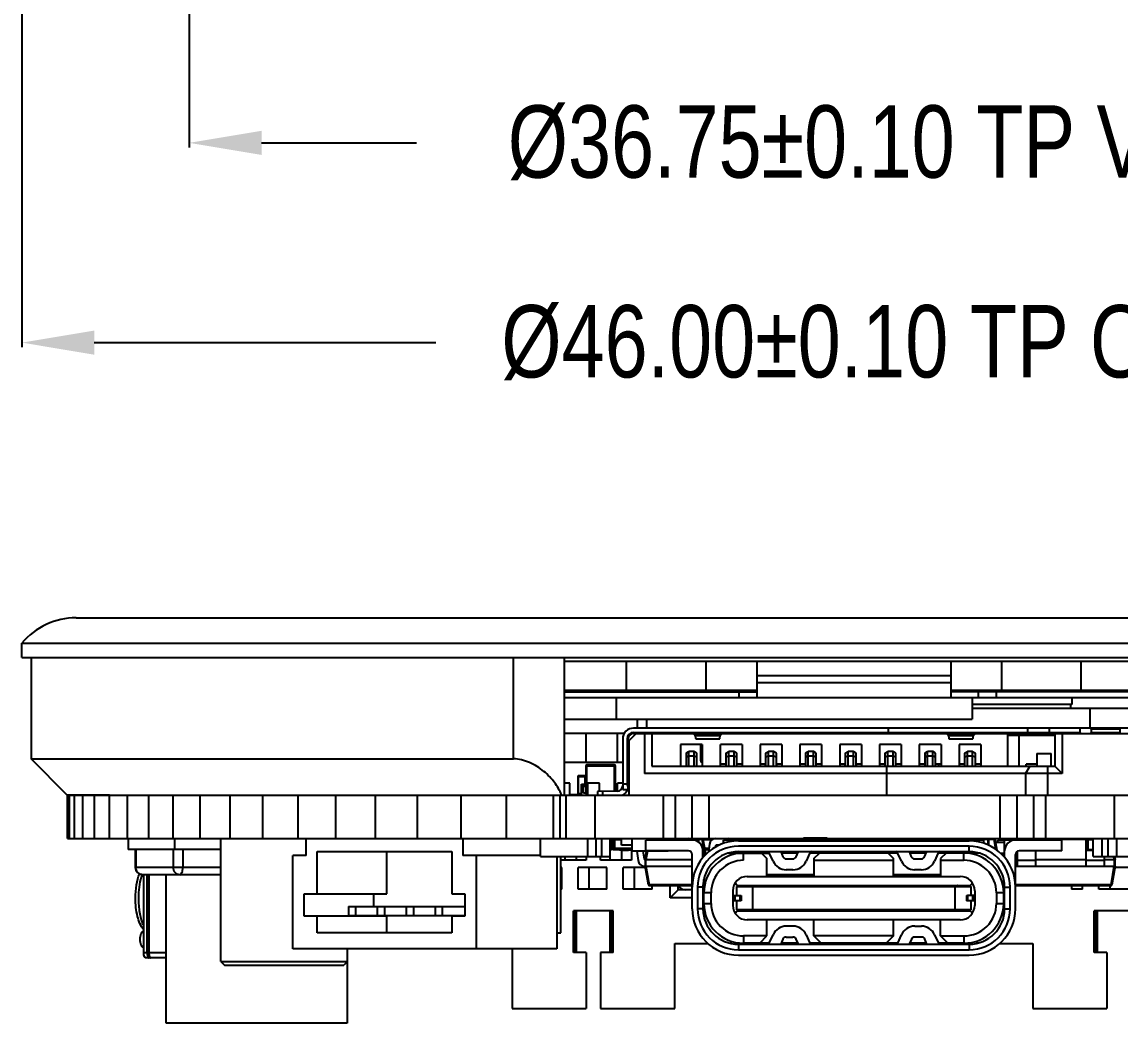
# Model space of a CAD drawing. Header units: inches. Extents: x 398 to 599, y 40 to 151.
# Drawn here: x 428.41 to 458.77, y 40.02 to 67.69 of the extents above; entities that cross this region are included whole.
import ezdxf

# ---------------------------------------------------------------- set-up
doc = ezdxf.new("R2010")
doc.units = ezdxf.units.IN
doc.header["$LTSCALE"] = 1.21
doc.header["$MEASUREMENT"] = 0
doc.header["$PDMODE"] = 3
doc.header["$PDSIZE"] = 0.3125
doc.layers.get('0').update_dxf_attribs({"linetype": 'CONTINUOUS'})
doc.layers.get('Defpoints').update_dxf_attribs({"linetype": 'CONTINUOUS'})
doc.layers.add('DIM', color=3, linetype='CONTINUOUS')
doc.styles.get("Standard").update_dxf_attribs({"font": 'txt', "width": 0.8})
doc.dimstyles.get("Standard").update_dxf_attribs({"dimtxt": 0.15625, "dimasz": 0.1875, "dimexe": 0.125, "dimexo": 0.0625, "dimgap": 0.09, "dimtad": 0, "dimtih": 1, "dimtoh": 1, "dimzin": 4, "dimdsep": 46, "dimtxsty": 'Standard', "dimblk": '_FILLED', "dimblk1": '_FILLED', "dimblk2": '_FILLED', "dimcen": 0.09, "dimazin": 1, "dimtp": 0.01, "dimtm": 0.01, "dimtfac": 1, "dimtofl": 0, "dimtmove": 0, "dimatfit": 3, "dimldrblk": '_FILLED', "dimfxl": 1, "dimtolj": 1, "dimtzin": 4, "dimarcsym": 0})

# ---------------------------------------------------------------- blocks, each defined once
blk = doc.blocks.new('_FILLED')
at = {"color": 0, "linetype": 'ByBlock'}
blk.add_solid([(0, 0), (-1, 0.167), (-1, -0.167)], dxfattribs=at)
blk = doc.blocks.new('*D44')
at = {"layer": 'Defpoints', "color": 0}
for p in [(428.412, 92.925), (474.412, 92.925), (474.412, 58.825)]:
    blk.add_point(p, dxfattribs=at)
at = {"layer": 'DIM', "color": 0, "lineweight": -2}
for p, q in [((428.412, 92.863), (428.412, 58.7)), ((474.412, 92.863), (474.412, 58.7)), ((430.412, 58.825), (439.855, 58.825)), ((472.412, 58.825), (462.968, 58.825))]:
    blk.add_line(p, q, dxfattribs=at)
at = {"layer": 'DIM', "color": 0, "lineweight": -2, "xscale": 2, "yscale": 2, "zscale": 2, "rotation": 180}
blk.add_blockref('_FILLED', (428.412, 58.825), dxfattribs=at)
at = {"layer": 'DIM', "color": 0, "lineweight": -2, "xscale": 2, "yscale": 2, "zscale": 2}
blk.add_blockref('_FILLED', (474.412, 58.825), dxfattribs=at)
at = {"layer": 'DIM', "color": 0, "insert": (451.412, 58.825), "char_height": 2, "attachment_point": 5}
blk.add_mtext('\\A1;%%C46.00%%p0.10 TP OD', dxfattribs=at)
blk = doc.blocks.new('*D45')
at = {"layer": 'Defpoints', "color": 0}
for p in [(433.037, 92.925), (469.787, 92.925), (469.787, 64.346)]:
    blk.add_point(p, dxfattribs=at)
at = {"layer": 'DIM', "color": 0, "lineweight": -2}
for p, q in [((433.037, 92.863), (433.037, 64.221)), ((469.787, 92.863), (469.787, 64.221)), ((435.037, 64.346), (439.322, 64.346)), ((467.787, 64.346), (463.502, 64.346))]:
    blk.add_line(p, q, dxfattribs=at)
at = {"layer": 'DIM', "color": 0, "lineweight": -2, "xscale": 2, "yscale": 2, "zscale": 2, "rotation": 180}
blk.add_blockref('_FILLED', (433.037, 64.346), dxfattribs=at)
at = {"layer": 'DIM', "color": 0, "lineweight": -2, "xscale": 2, "yscale": 2, "zscale": 2}
blk.add_blockref('_FILLED', (469.787, 64.346), dxfattribs=at)
at = {"layer": 'DIM', "color": 0, "insert": (451.412, 64.346), "char_height": 2, "attachment_point": 5}
blk.add_mtext('\\A1;%%C36.75%%p0.10 TP VA', dxfattribs=at)

msp = doc.modelspace()

# ---------------------------------------------------------------- linework, layer by layer
at = {"color": 7, "linetype": 'Continuous'}
for p, q in [((429.912, 51.22), (472.912, 51.22)), ((428.412, 50.12), (428.412, 50.52)), ((428.412, 50.52), (474.412, 50.52)), ((428.412, 50.12), (474.412, 50.12)), ((428.662, 50.12), (428.662, 47.32)), ((441.998, 47.32), (441.998, 50.12)), ((443.412, 46.32), (443.412, 50.12)), ((443.412, 50.02), (460.912, 50.02)), ((445.122, 50.02), (445.122, 49.22)), ((447.322, 50.02), (447.322, 49.22)), ((448.732, 50.02), (448.732, 49.02)), ((454.092, 50.02), (454.092, 49.02)), ((455.501, 49.22), (455.501, 50.02)), ((457.701, 49.22), (457.701, 50.02)), ((454.092, 49.62), (448.732, 49.62)), ((443.412, 49.22), (448.732, 49.22)), ((454.092, 49.42), (448.732, 49.42)), ((454.092, 49.22), (460.912, 49.22)), ((454.877, 49.22), (454.877, 49.17)), ((443.412, 49.17), (448.732, 49.17)), ((443.412, 49.02), (460.912, 49.02)), ((444.839, 49.02), (444.839, 48.42)), ((448.232, 49.17), (448.232, 49.02)), ((460.912, 49.17), (454.092, 49.17)), ((454.687, 49.02), (454.687, 48.42)), ((454.852, 49.17), (454.852, 49.02)), ((455.352, 49.17), (455.352, 49.02)), ((457.439, 49.02), (457.439, 48.82)), ((457.439, 48.82), (454.687, 48.82)), ((454.687, 48.72), (460.912, 48.72)), ((457.412, 48.72), (457.412, 48.82)), ((457.95, 48.17), (457.95, 48.72)), ((443.412, 48.42), (454.687, 48.42)), ((445.42, 48.42), (445.42, 48.17)), ((445.678, 48.42), (445.678, 48.17)), ((445.063, 48.02), (443.412, 48.02)), ((444.001, 48.02), (444.001, 47.22)), ((444.873, 48.02), (444.873, 47.22)), ((445.193, 47.82), (445.393, 48.02)), ((459.423, 48.17), (445.323, 48.17)), ((445.323, 48.05), (445.323, 48.02)), ((445.323, 48.05), (457.673, 48.05)), ((445.323, 48.02), (459.423, 48.02)), ((445.623, 48.02), (445.623, 46.92)), ((445.823, 48.02), (445.823, 47.12)), ((446.973, 48.02), (446.973, 48.015)), ((446.973, 48.015), (447.027, 47.979)), ((447.027, 47.979), (447.719, 47.979)), ((447.719, 47.979), (447.773, 48.015)), ((447.773, 48.015), (447.773, 48.02)), ((452.373, 48.02), (452.373, 48.17)), ((453.973, 48.02), (453.973, 48.015)), ((453.973, 48.015), (454.027, 47.979)), ((454.027, 47.979), (454.719, 47.979)), ((454.719, 47.979), (454.773, 48.015)), ((454.773, 48.015), (454.773, 48.02)), ((455.673, 47.12), (455.673, 48.02)), ((455.873, 48.02), (455.873, 47.97)), ((455.973, 48.02), (455.973, 47.12)), ((456.21, 48.17), (456.21, 48.05)), ((456.21, 48.05), (456.219, 48.02)), ((456.824, 48.02), (456.824, 48.17)), ((456.973, 48.02), (456.973, 47.12)), ((457.173, 48.02), (457.173, 46.92)), ((457.673, 48.05), (457.673, 48.17)), ((458.773, 48.14), (457.973, 48.14)), ((457.973, 48.14), (457.973, 48.05)), ((457.973, 48.05), (458.773, 48.05)), ((458.773, 48.05), (458.773, 48.14)), ((445.023, 47.87), (445.023, 46.47)), ((445.143, 47.87), (445.143, 46.62)), ((445.173, 47.87), (445.143, 47.87)), ((445.173, 46.47), (445.173, 47.87)), ((445.183, 47.77), (445.174, 47.77)), ((445.193, 47.767), (445.183, 47.77)), ((445.193, 47.82), (445.193, 46.32)), ((446.623, 47.72), (446.623, 47.12)), ((447.223, 47.72), (446.623, 47.72)), ((447.716, 47.957), (447.03, 47.957)), ((447.041, 47.87), (447.705, 47.87)), ((447.173, 47.72), (447.173, 47.32)), ((447.223, 47.72), (447.223, 47.12)), ((447.723, 47.12), (447.723, 47.72)), ((448.323, 47.72), (447.723, 47.72)), ((448.323, 47.72), (448.323, 47.12)), ((448.823, 47.72), (448.823, 47.12)), ((449.423, 47.72), (448.823, 47.72)), ((449.423, 47.72), (449.423, 47.12)), ((449.923, 47.72), (449.923, 47.12)), ((450.523, 47.72), (449.923, 47.72)), ((450.523, 47.72), (450.523, 47.12)), ((451.023, 47.72), (451.023, 47.12)), ((451.623, 47.72), (451.023, 47.72)), ((451.623, 47.72), (451.623, 47.12)), ((452.123, 47.72), (452.123, 47.12)), ((452.723, 47.72), (452.123, 47.72)), ((452.723, 47.72), (452.723, 47.12)), ((453.223, 47.72), (453.223, 47.12)), ((453.823, 47.72), (453.223, 47.72)), ((453.823, 47.72), (453.823, 47.12)), ((454.716, 47.957), (454.03, 47.957)), ((454.041, 47.87), (454.705, 47.87)), ((454.323, 47.72), (454.323, 47.12)), ((454.923, 47.72), (454.323, 47.72)), ((454.923, 47.72), (454.923, 47.12)), ((456.973, 47.97), (455.673, 47.97)), ((445.174, 47.37), (445.183, 47.37)), ((445.193, 47.373), (445.183, 47.37)), ((446.773, 47.48), (446.853, 47.52)), ((446.773, 47.48), (446.773, 47.12)), ((446.773, 47.373), (446.853, 47.404)), ((446.853, 47.12), (446.853, 47.52)), ((446.993, 47.52), (446.853, 47.52)), ((446.853, 47.404), (446.993, 47.404)), ((446.993, 47.52), (446.993, 47.12)), ((447.073, 47.48), (446.993, 47.52)), ((446.993, 47.404), (447.073, 47.373)), ((447.073, 47.12), (447.073, 47.48)), ((447.873, 47.48), (447.953, 47.52)), ((447.873, 47.48), (447.873, 47.12)), ((447.873, 47.373), (447.953, 47.404)), ((447.953, 47.12), (447.953, 47.52)), ((448.093, 47.52), (447.953, 47.52)), ((447.953, 47.404), (448.093, 47.404)), ((448.093, 47.52), (448.093, 47.12)), ((448.173, 47.48), (448.093, 47.52)), ((448.093, 47.404), (448.173, 47.373)), ((448.173, 47.12), (448.173, 47.48)), ((448.973, 47.48), (449.053, 47.52)), ((448.973, 47.48), (448.973, 47.12)), ((448.973, 47.373), (449.053, 47.404)), ((449.053, 47.12), (449.053, 47.52)), ((449.193, 47.52), (449.053, 47.52)), ((449.053, 47.404), (449.193, 47.404)), ((449.193, 47.12), (449.193, 47.52)), ((449.273, 47.48), (449.193, 47.52)), ((449.193, 47.404), (449.273, 47.373)), ((449.273, 47.12), (449.273, 47.48)), ((450.073, 47.48), (450.153, 47.52)), ((450.073, 47.48), (450.073, 47.12)), ((450.073, 47.373), (450.153, 47.404)), ((450.153, 47.12), (450.153, 47.52)), ((450.293, 47.52), (450.153, 47.52)), ((450.153, 47.404), (450.293, 47.404)), ((450.293, 47.12), (450.293, 47.52)), ((450.373, 47.48), (450.293, 47.52)), ((450.293, 47.404), (450.373, 47.373)), ((450.373, 47.12), (450.373, 47.48)), ((451.173, 47.48), (451.253, 47.52)), ((451.173, 47.48), (451.173, 47.12)), ((451.173, 47.373), (451.253, 47.404)), ((451.253, 47.12), (451.253, 47.52)), ((451.393, 47.52), (451.253, 47.52)), ((451.253, 47.404), (451.393, 47.404)), ((451.393, 47.52), (451.393, 47.12)), ((451.473, 47.48), (451.393, 47.52)), ((451.393, 47.404), (451.473, 47.373)), ((451.473, 47.12), (451.473, 47.48)), ((452.273, 47.48), (452.353, 47.52)), ((452.273, 47.48), (452.273, 47.12)), ((452.273, 47.373), (452.353, 47.404)), ((452.353, 47.12), (452.353, 47.52)), ((452.493, 47.52), (452.353, 47.52)), ((452.353, 47.404), (452.493, 47.404)), ((452.493, 47.52), (452.493, 47.12)), ((452.573, 47.48), (452.493, 47.52)), ((452.493, 47.404), (452.573, 47.373)), ((452.573, 47.12), (452.573, 47.48)), ((453.373, 47.48), (453.453, 47.52)), ((453.373, 47.48), (453.373, 47.12)), ((453.373, 47.373), (453.453, 47.404)), ((453.593, 47.52), (453.453, 47.52)), ((453.453, 47.12), (453.453, 47.52)), ((453.453, 47.404), (453.593, 47.404)), ((453.593, 47.12), (453.593, 47.52)), ((453.673, 47.48), (453.593, 47.52)), ((453.593, 47.404), (453.673, 47.373)), ((453.673, 47.12), (453.673, 47.48)), ((454.473, 47.48), (454.553, 47.52)), ((454.473, 47.48), (454.473, 47.12)), ((454.473, 47.373), (454.553, 47.404)), ((454.693, 47.52), (454.553, 47.52)), ((454.553, 47.12), (454.553, 47.52)), ((454.553, 47.404), (454.693, 47.404)), ((454.693, 47.12), (454.693, 47.52)), ((454.693, 47.52), (454.773, 47.48)), ((454.693, 47.404), (454.773, 47.373)), ((454.773, 47.12), (454.773, 47.48)), ((456.473, 47.47), (456.873, 47.47)), ((456.473, 47.47), (456.473, 47.12)), ((456.873, 47.12), (456.873, 47.47)), ((429.662, 46.32), (428.662, 47.32)), ((428.662, 47.32), (441.998, 47.32)), ((445.023, 47.22), (443.412, 47.22)), ((443.999, 47.125), (443.999, 46.365)), ((443.999, 47.125), (444.819, 47.125)), ((444.029, 46.335), (444.029, 47.155)), ((444.789, 47.155), (444.029, 47.155)), ((444.789, 47.155), (444.789, 46.428)), ((444.819, 46.429), (444.819, 47.125)), ((445.173, 47.261), (445.193, 47.32)), ((445.173, 47.32), (445.193, 47.32)), ((445.823, 47.12), (456.973, 47.12)), ((447.873, 47.17), (447.723, 47.17)), ((448.323, 47.17), (448.173, 47.17)), ((448.973, 47.17), (448.823, 47.17)), ((448.973, 47.168), (448.96, 47.12)), ((449.423, 47.17), (449.273, 47.17)), ((449.286, 47.12), (449.273, 47.168)), ((450.073, 47.17), (449.923, 47.17)), ((450.523, 47.17), (450.373, 47.17)), ((451.173, 47.17), (451.023, 47.17)), ((451.16, 47.12), (451.173, 47.168)), ((451.623, 47.17), (451.473, 47.17)), ((451.486, 47.12), (451.473, 47.168)), ((452.273, 47.17), (452.123, 47.17)), ((452.323, 46.32), (452.323, 47.12)), ((452.723, 47.17), (452.573, 47.17)), ((453.373, 47.17), (453.223, 47.17)), ((453.823, 47.17), (453.673, 47.17)), ((453.758, 47.17), (453.758, 47.12)), ((454.473, 47.17), (454.323, 47.17)), ((454.923, 47.17), (454.773, 47.17)), ((456.283, 47.12), (456.16, 46.92)), ((456.473, 47.17), (456.173, 47.17)), ((456.173, 47.12), (456.173, 47.17)), ((456.774, 46.32), (456.774, 47.12)), ((456.973, 47.12), (457.173, 46.92)), ((443.782, 46.835), (443.782, 46.355)), ((443.782, 46.835), (443.982, 46.835)), ((443.802, 46.335), (443.802, 46.855)), ((443.982, 46.855), (443.802, 46.855)), ((443.982, 46.62), (443.982, 46.855)), ((443.999, 46.845), (443.982, 46.845)), ((443.982, 46.825), (443.999, 46.825)), ((457.173, 46.92), (445.623, 46.92)), ((456.16, 46.92), (456.16, 46.32)), ((443.412, 46.655), (443.477, 46.655)), ((443.558, 46.645), (443.412, 46.645)), ((443.474, 46.645), (443.474, 46.655)), ((443.477, 46.645), (443.477, 46.655)), ((443.558, 46.32), (443.558, 46.645)), ((443.884, 46.32), (443.884, 46.62)), ((443.884, 46.62), (443.999, 46.62)), ((443.934, 46.37), (443.934, 46.62)), ((443.934, 46.57), (443.999, 46.57)), ((444.054, 46.32), (444.054, 46.645)), ((444.384, 46.645), (444.054, 46.645)), ((444.145, 46.645), (444.145, 46.655)), ((444.145, 46.655), (444.303, 46.655)), ((444.149, 46.645), (444.149, 46.655)), ((444.299, 46.645), (444.299, 46.655)), ((444.303, 46.645), (444.303, 46.655)), ((444.384, 46.421), (444.384, 46.645)), ((444.879, 46.62), (444.819, 46.62)), ((444.834, 46.57), (444.819, 46.57)), ((444.834, 46.429), (444.834, 46.62)), ((444.879, 46.43), (444.879, 46.645)), ((445.023, 46.645), (444.879, 46.645)), ((444.971, 46.645), (444.971, 46.655)), ((444.971, 46.655), (445.023, 46.655)), ((444.975, 46.645), (444.975, 46.655)), ((445.023, 46.52), (445.011, 46.52)), ((445.143, 46.62), (445.023, 46.62)), ((445.023, 46.47), (445.173, 46.47)), ((445.173, 46.72), (445.193, 46.72)), ((429.675, 45.12), (429.675, 46.32)), ((429.675, 46.32), (473.198, 46.32)), ((429.722, 45.12), (429.722, 46.32)), ((429.861, 45.12), (429.861, 46.32)), ((430.093, 45.12), (430.093, 46.32)), ((430.095, 46.32), (430.093, 46.32)), ((430.416, 45.12), (430.416, 46.32)), ((430.83, 46.32), (430.826, 46.32)), ((430.83, 45.12), (430.83, 46.32)), ((431.331, 45.12), (431.331, 46.32)), ((431.919, 45.12), (431.919, 46.32)), ((432.59, 45.12), (432.59, 46.32)), ((433.342, 45.12), (433.342, 46.32)), ((434.172, 45.12), (434.172, 46.32)), ((435.075, 45.12), (435.075, 46.32)), ((436.049, 45.12), (436.049, 46.32)), ((437.088, 45.12), (437.088, 46.32)), ((438.189, 45.12), (438.189, 46.32)), ((439.346, 45.12), (439.346, 46.32)), ((440.556, 45.12), (440.556, 46.32)), ((441.812, 45.12), (441.812, 46.32)), ((443.109, 45.12), (443.109, 46.32)), ((443.295, 45.12), (443.295, 46.32)), ((443.461, 45.12), (443.461, 46.32)), ((443.558, 46.34), (443.79, 46.34)), ((443.884, 46.355), (443.782, 46.355)), ((443.802, 46.335), (443.884, 46.335)), ((443.999, 46.37), (443.934, 46.37)), ((444.054, 46.365), (443.999, 46.365)), ((444.029, 46.335), (444.054, 46.335)), ((444.256, 45.12), (444.256, 46.32)), ((444.876, 46.43), (444.323, 46.42)), ((444.323, 46.42), (444.325, 46.32)), ((444.475, 46.32), (444.473, 46.422)), ((446.147, 45.12), (446.147, 46.32)), ((446.486, 45.12), (446.486, 46.32)), ((446.945, 45.12), (446.945, 46.32)), ((447.416, 45.12), (447.416, 46.32)), ((455.457, 45.12), (455.457, 46.32)), ((455.928, 45.12), (455.928, 46.32)), ((456.387, 45.12), (456.387, 46.32)), ((456.725, 45.12), (456.725, 46.32)), ((458.617, 45.12), (458.617, 46.32)), ((429.675, 45.12), (473.198, 45.12)), ((431.344, 45.12), (431.344, 44.82)), ((432.633, 45.12), (432.633, 44.82)), ((433.912, 41.72), (433.912, 45.12)), ((436.269, 44.652), (436.269, 45.12)), ((440.6, 45.12), (440.6, 44.652)), ((442.747, 44.62), (442.747, 45.12)), ((444.062, 44.62), (444.062, 45.12)), ((444.285, 44.62), (444.285, 45.12)), ((444.449, 44.62), (444.449, 45.12)), ((444.678, 44.62), (444.678, 45.12)), ((444.701, 45.12), (444.701, 44.795)), ((444.701, 44.97), (444.74, 44.97)), ((444.74, 45.09), (444.74, 44.846)), ((444.74, 45.09), (444.992, 45.09)), ((444.77, 44.815), (444.77, 45.12)), ((444.801, 44.815), (444.801, 45.12)), ((444.992, 44.94), (444.992, 45.12)), ((445.281, 44.94), (444.992, 44.94)), ((445.281, 44.77), (445.281, 45.12)), ((445.661, 44.777), (445.661, 45.077)), ((446.941, 45.077), (445.661, 45.077)), ((445.896, 45.12), (445.896, 45.077)), ((446.226, 45.12), (446.226, 45.077)), ((446.281, 45.077), (446.281, 45.12)), ((446.281, 45.104), (446.826, 45.104)), ((446.822, 45.09), (446.822, 45.077)), ((446.822, 45.09), (447.127, 45.09)), ((446.853, 45.077), (446.853, 45.12)), ((447.097, 45.12), (447.097, 45.033)), ((447.124, 45.104), (447.222, 45.104)), ((447.127, 45.009), (447.127, 45.09)), ((447.29, 44.717), (447.222, 45.104)), ((447.222, 45.104), (447.242, 45.104)), ((447.242, 45.104), (447.31, 44.717)), ((447.244, 45.09), (447.499, 45.09)), ((447.42, 44.965), (447.39, 44.749)), ((447.604, 44.896), (447.604, 44.936)), ((447.698, 44.94), (447.616, 44.94)), ((447.811, 44.987), (447.811, 45.077)), ((455.011, 45.077), (447.811, 45.077)), ((447.94, 45.09), (447.94, 45.077)), ((447.94, 45.09), (448.001, 45.09)), ((447.97, 45.077), (447.97, 45.12)), ((448.001, 45.077), (448.001, 45.12)), ((448.221, 45.057), (454.601, 45.057)), ((448.421, 45.077), (448.421, 45.12)), ((448.421, 45.1), (448.588, 45.1)), ((448.435, 45.1), (448.435, 45.12)), ((448.588, 45.12), (448.588, 45.077)), ((448.69, 45.12), (448.69, 45.077)), ((448.721, 45.085), (448.721, 45.077)), ((448.721, 45.085), (448.801, 45.085)), ((448.741, 45.077), (448.741, 45.105)), ((448.801, 45.105), (448.741, 45.105)), ((448.801, 45.077), (448.801, 45.12)), ((449.221, 45.077), (449.221, 45.12)), ((449.221, 45.085), (449.241, 45.085)), ((449.234, 45.1), (449.426, 45.1)), ((449.241, 45.077), (449.241, 45.085)), ((449.426, 45.12), (449.426, 45.077)), ((449.561, 45.077), (449.561, 45.12)), ((449.761, 45.077), (449.761, 45.12)), ((449.866, 45.119), (449.866, 45.12)), ((449.956, 45.12), (449.956, 45.119)), ((450.061, 45.077), (450.061, 45.12)), ((450.261, 45.077), (450.261, 45.12)), ((450.366, 45.119), (450.366, 45.12)), ((450.551, 45.12), (450.551, 45.119)), ((450.561, 45.077), (450.561, 45.12)), ((450.761, 45.077), (450.761, 45.12)), ((450.866, 45.119), (450.866, 45.12)), ((450.907, 45.12), (450.907, 45.119)), ((450.986, 45.119), (450.986, 45.12)), ((451.061, 45.077), (451.061, 45.12)), ((451.261, 45.077), (451.261, 45.12)), ((451.389, 45.12), (451.389, 45.119)), ((451.516, 45.12), (451.516, 45.119)), ((451.527, 45.119), (451.527, 45.12)), ((451.561, 45.077), (451.561, 45.12)), ((451.761, 45.077), (451.761, 45.12)), ((451.761, 45.09), (451.801, 45.09)), ((451.77, 45.12), (451.77, 45.077)), ((451.793, 45.11), (451.991, 45.11)), ((451.801, 45.077), (451.801, 45.09)), ((451.991, 45.12), (451.991, 45.077)), ((452.061, 45.077), (452.061, 45.12)), ((452.261, 45.077), (452.261, 45.12)), ((452.321, 45.12), (452.321, 45.077)), ((452.321, 45.11), (452.512, 45.11)), ((452.51, 45.105), (452.321, 45.105)), ((452.321, 45.085), (452.506, 45.085)), ((452.504, 45.077), (452.509, 45.104)), ((452.509, 45.104), (452.529, 45.104)), ((452.529, 45.104), (452.524, 45.077)), ((452.529, 45.104), (452.561, 45.104)), ((452.561, 45.077), (452.561, 45.12)), ((452.761, 45.077), (452.761, 45.12)), ((453.061, 45.077), (453.061, 45.12)), ((453.261, 45.077), (453.261, 45.12)), ((453.261, 45.104), (453.601, 45.104)), ((453.601, 45.095), (453.261, 45.095)), ((453.601, 45.077), (453.601, 45.12)), ((454.021, 45.077), (454.021, 45.12)), ((454.021, 45.104), (454.401, 45.104)), ((454.401, 45.077), (454.401, 45.12)), ((454.821, 45.077), (454.821, 45.12)), ((455.113, 45.095), (454.821, 45.095)), ((455.011, 44.987), (455.011, 45.077)), ((455.038, 45.12), (455.038, 45.095)), ((455.113, 45.095), (455.113, 44.946)), ((455.138, 45.12), (455.138, 44.933)), ((455.138, 45.104), (455.289, 45.104)), ((455.34, 44.816), (455.289, 45.104)), ((455.289, 45.104), (455.309, 45.104)), ((455.309, 45.104), (455.362, 44.801)), ((455.323, 45.02), (455.581, 45.02)), ((455.581, 45.07), (455.392, 45.07)), ((455.392, 45.02), (455.392, 45.07)), ((457.161, 45.077), (455.581, 45.077)), ((455.581, 44.6), (455.581, 45.077)), ((455.655, 45.077), (455.655, 45.119)), ((455.73, 45.077), (455.735, 45.104)), ((455.735, 45.104), (455.755, 45.104)), ((455.755, 45.104), (455.75, 45.077)), ((455.755, 45.104), (455.935, 45.104)), ((455.935, 45.077), (455.935, 45.12)), ((456.435, 45.077), (456.435, 45.12)), ((456.435, 45.104), (456.563, 45.104)), ((456.563, 45.12), (456.563, 45.077)), ((456.893, 45.12), (456.893, 45.077)), ((456.893, 45.104), (457.835, 45.104)), ((457.161, 44.777), (457.161, 45.077)), ((457.835, 44.355), (457.835, 45.12)), ((457.862, 44.94), (457.835, 44.94)), ((457.862, 45.12), (457.862, 44.795)), ((457.887, 45.095), (458.034, 45.095)), ((457.887, 45.095), (457.887, 44.82)), ((457.962, 45.095), (457.962, 45.12)), ((458.034, 44.62), (458.034, 45.12)), ((458.28, 44.62), (458.28, 45.12)), ((458.443, 44.62), (458.443, 45.12)), ((458.681, 44.62), (458.681, 45.12)), ((433.912, 44.82), (431.344, 44.82)), ((431.544, 44.82), (431.544, 44.32)), ((431.563, 44.82), (431.563, 44.32)), ((432.594, 44.82), (432.594, 44.32)), ((432.861, 44.82), (432.861, 44.32)), ((435.899, 42.07), (435.899, 44.652)), ((436.269, 44.652), (435.899, 44.652)), ((436.574, 43.59), (436.574, 44.76)), ((436.574, 44.76), (440.295, 44.76)), ((438.499, 43.59), (438.499, 44.76)), ((440.295, 44.76), (440.295, 43.59)), ((442.747, 44.652), (440.6, 44.652)), ((440.97, 44.652), (440.97, 42.07)), ((444.701, 44.795), (444.678, 44.795)), ((445.281, 44.846), (444.74, 44.846)), ((444.77, 44.815), (445.281, 44.815)), ((444.845, 44.813), (444.845, 44.815)), ((444.919, 44.813), (444.845, 44.813)), ((444.856, 44.813), (444.856, 44.815)), ((444.907, 44.815), (444.907, 44.813)), ((444.919, 44.813), (444.919, 44.815)), ((444.935, 44.815), (444.935, 44.795)), ((445.265, 44.795), (444.935, 44.795)), ((444.947, 44.815), (444.947, 44.813)), ((445.021, 44.813), (444.947, 44.813)), ((444.984, 44.813), (444.984, 44.815)), ((444.997, 44.52), (444.997, 44.795)), ((445.021, 44.813), (445.021, 44.815)), ((445.026, 44.795), (445.026, 44.785)), ((445.184, 44.785), (445.026, 44.785)), ((445.051, 44.813), (445.051, 44.815)), ((445.128, 44.813), (445.051, 44.813)), ((445.105, 44.795), (445.105, 44.785)), ((445.128, 44.813), (445.128, 44.815)), ((445.151, 44.815), (445.151, 44.813)), ((445.225, 44.813), (445.151, 44.813)), ((445.184, 44.795), (445.184, 44.785)), ((445.188, 44.813), (445.188, 44.815)), ((445.225, 44.813), (445.225, 44.815)), ((445.262, 44.795), (445.262, 44.52)), ((445.265, 44.815), (445.265, 44.795)), ((446.281, 44.77), (445.281, 44.77)), ((445.41, 44.77), (445.446, 44.51)), ((445.622, 44.552), (445.591, 44.77)), ((445.642, 44.535), (445.684, 44.77)), ((446.841, 44.777), (445.661, 44.777)), ((445.703, 44.77), (445.662, 44.535)), ((446.281, 44.77), (446.281, 44.777)), ((446.941, 43.177), (446.941, 44.677)), ((447.241, 44.6), (447.241, 44.777)), ((447.266, 44.629), (447.266, 44.717)), ((447.266, 44.717), (447.353, 44.717)), ((447.404, 44.846), (447.287, 44.846)), ((447.293, 44.815), (447.399, 44.815)), ((447.306, 44.813), (447.306, 44.815)), ((447.383, 44.813), (447.306, 44.813)), ((447.383, 44.813), (447.383, 44.815)), ((447.591, 44.89), (447.596, 44.923)), ((447.944, 44.717), (449.079, 44.717)), ((454.601, 44.907), (448.221, 44.907)), ((448.221, 44.757), (454.601, 44.757)), ((448.366, 44.517), (448.366, 44.717)), ((448.861, 44.717), (449.011, 44.567)), ((449.178, 44.494), (449.075, 44.727)), ((449.39, 44.757), (449.452, 44.616)), ((449.865, 44.717), (449.407, 44.717)), ((449.821, 44.616), (449.883, 44.757)), ((450.198, 44.727), (450.095, 44.494)), ((452.628, 44.717), (450.194, 44.717)), ((450.311, 44.567), (450.461, 44.717)), ((450.561, 44.757), (450.561, 44.717)), ((452.261, 44.717), (452.261, 44.757)), ((452.361, 44.717), (452.511, 44.567)), ((452.727, 44.494), (452.624, 44.727)), ((452.939, 44.757), (453.001, 44.616)), ((453.414, 44.717), (452.956, 44.717)), ((453.37, 44.616), (453.432, 44.757)), ((453.747, 44.727), (453.644, 44.494)), ((454.878, 44.717), (453.743, 44.717)), ((453.961, 44.717), (453.811, 44.567)), ((454.456, 44.517), (454.456, 44.717)), ((454.601, 44.757), (454.601, 44.907)), ((455.47, 44.717), (455.556, 44.717)), ((455.556, 44.717), (455.556, 44.629)), ((455.881, 43.177), (455.881, 44.677)), ((455.935, 44.355), (455.935, 44.764)), ((457.161, 44.777), (455.981, 44.777)), ((456.435, 44.777), (456.435, 44.355)), ((457.862, 44.923), (457.835, 44.923)), ((457.862, 44.795), (458.034, 44.795)), ((457.887, 44.82), (458.034, 44.82)), ((457.912, 44.795), (457.912, 44.82)), ((457.962, 44.795), (457.962, 44.82)), ((457.998, 44.795), (457.998, 44.785)), ((458.034, 44.785), (457.998, 44.785)), ((442.747, 44.62), (444.678, 44.62)), ((443.197, 44.62), (443.197, 42.07)), ((443.308, 42.511), (443.308, 44.62)), ((444.012, 44.52), (443.308, 44.52)), ((443.427, 44.52), (443.427, 44.62)), ((443.747, 44.52), (443.747, 44.62)), ((444.012, 44.62), (444.012, 44.52)), ((444.412, 44.52), (444.412, 44.62)), ((445.262, 44.52), (444.412, 44.52)), ((444.677, 44.52), (444.677, 44.62)), ((445.642, 44.355), (445.624, 44.355)), ((445.642, 44.535), (445.642, 44.355)), ((445.662, 44.535), (445.642, 44.535)), ((445.734, 43.837), (445.642, 44.355)), ((445.662, 44.355), (445.642, 44.355)), ((445.662, 44.355), (445.662, 44.535)), ((445.662, 44.535), (446.941, 44.535)), ((445.662, 44.355), (445.753, 43.837)), ((445.662, 44.355), (446.941, 44.355)), ((449.011, 44.072), (449.011, 44.567)), ((449.544, 44.557), (449.729, 44.557)), ((450.311, 44.567), (450.311, 44.072)), ((450.311, 44.517), (452.511, 44.517)), ((452.511, 44.072), (452.511, 44.567)), ((453.093, 44.557), (453.278, 44.557)), ((453.811, 44.567), (453.811, 44.072)), ((453.811, 44.517), (454.456, 44.517)), ((455.881, 44.535), (455.935, 44.535)), ((455.881, 44.355), (458.615, 44.355)), ((456.435, 44.51), (455.935, 44.51)), ((456.435, 44.535), (457.835, 44.535)), ((458.335, 44.51), (457.835, 44.51)), ((458.034, 44.62), (459.983, 44.62)), ((458.335, 44.62), (458.335, 44.355)), ((458.335, 44.535), (458.615, 44.535)), ((458.524, 43.837), (458.615, 44.355)), ((458.635, 44.355), (458.543, 43.837)), ((458.615, 44.535), (458.6, 44.62)), ((458.615, 44.535), (458.615, 44.355)), ((458.635, 44.535), (458.615, 44.535)), ((458.635, 44.355), (458.615, 44.355)), ((458.62, 44.62), (458.635, 44.535)), ((458.635, 44.355), (458.635, 44.535)), ((433.912, 44.32), (431.544, 44.32)), ((433.912, 44.12), (431.744, 44.12)), ((431.777, 41.97), (431.777, 44.12)), ((431.869, 41.97), (431.869, 44.12)), ((431.88, 41.999), (431.88, 44.12)), ((431.918, 44.12), (431.918, 41.97)), ((432.402, 40.02), (432.402, 44.12)), ((443.337, 44.32), (443.308, 44.32)), ((443.337, 43.72), (443.337, 44.32)), ((443.787, 43.72), (443.787, 44.32)), ((444.587, 44.32), (443.787, 44.32)), ((444.087, 44.32), (444.087, 43.72)), ((444.587, 43.72), (444.587, 44.32)), ((445.037, 43.72), (445.037, 44.32)), ((445.648, 44.32), (445.037, 44.32)), ((445.337, 44.32), (445.337, 43.72)), ((446.941, 44.077), (446.982, 44.077)), ((448.466, 44.072), (454.356, 44.072)), ((450.311, 44.117), (449.011, 44.117)), ((449.729, 44.257), (449.544, 44.257)), ((453.811, 44.117), (452.511, 44.117)), ((453.278, 44.257), (453.093, 44.257)), ((455.881, 44.077), (455.841, 44.077)), ((458.987, 44.32), (458.628, 44.32)), ((445.753, 43.837), (445.734, 43.837)), ((445.753, 43.82), (445.753, 43.837)), ((446.941, 43.837), (445.753, 43.837)), ((445.753, 43.82), (446.941, 43.82)), ((445.837, 43.72), (445.837, 43.82)), ((446.337, 43.48), (446.337, 43.82)), ((446.557, 43.7), (446.557, 43.82)), ((447.091, 43.777), (447.091, 43.177)), ((447.241, 43.777), (447.091, 43.777)), ((447.241, 43.777), (447.241, 43.177)), ((447.247, 43.835), (447.243, 43.835)), ((447.251, 43.837), (447.247, 43.835)), ((447.266, 43.926), (447.251, 43.837)), ((447.266, 43.327), (447.266, 43.988)), ((448.191, 43.822), (448.128, 43.885)), ((448.166, 43.797), (448.166, 43.547)), ((448.166, 43.797), (454.656, 43.797)), ((448.191, 43.822), (448.191, 43.797)), ((448.191, 43.822), (454.631, 43.822)), ((448.526, 43.797), (448.526, 43.822)), ((448.561, 43.803), (448.561, 43.797)), ((448.609, 43.797), (448.609, 43.147)), ((448.761, 43.797), (448.761, 43.803)), ((448.796, 43.822), (448.796, 43.797)), ((450.026, 43.822), (450.026, 43.797)), ((450.061, 43.803), (450.061, 43.797)), ((450.261, 43.797), (450.261, 43.803)), ((450.296, 43.822), (450.296, 43.797)), ((450.526, 43.822), (450.526, 43.797)), ((450.561, 43.803), (450.561, 43.797)), ((450.761, 43.797), (450.761, 43.803)), ((450.796, 43.822), (450.796, 43.797)), ((451.026, 43.822), (451.026, 43.797)), ((451.047, 43.822), (451.061, 43.81)), ((451.061, 43.81), (451.061, 43.797)), ((451.261, 43.81), (451.275, 43.822)), ((451.261, 43.797), (451.261, 43.81)), ((451.296, 43.822), (451.296, 43.797)), ((451.526, 43.822), (451.526, 43.797)), ((451.547, 43.822), (451.561, 43.81)), ((451.561, 43.81), (451.561, 43.797)), ((451.761, 43.81), (451.775, 43.822)), ((451.761, 43.797), (451.761, 43.81)), ((451.796, 43.822), (451.796, 43.797)), ((452.026, 43.822), (452.026, 43.797)), ((452.061, 43.803), (452.061, 43.797)), ((452.261, 43.797), (452.261, 43.803)), ((452.296, 43.822), (452.296, 43.797)), ((452.526, 43.822), (452.526, 43.797)), ((452.561, 43.803), (452.561, 43.797)), ((452.761, 43.797), (452.761, 43.803)), ((452.796, 43.822), (452.796, 43.797)), ((454.026, 43.822), (454.026, 43.797)), ((454.061, 43.803), (454.061, 43.797)), ((454.214, 43.147), (454.214, 43.797)), ((454.261, 43.797), (454.261, 43.803)), ((454.296, 43.797), (454.296, 43.822)), ((454.695, 43.885), (454.631, 43.822)), ((454.631, 43.822), (454.631, 43.797)), ((454.656, 43.547), (454.656, 43.797)), ((455.556, 43.327), (455.556, 43.988)), ((455.581, 43.777), (455.731, 43.777)), ((455.581, 43.177), (455.581, 43.777)), ((455.731, 43.177), (455.731, 43.777)), ((458.524, 43.837), (455.881, 43.837)), ((455.881, 43.82), (458.524, 43.82)), ((457.428, 43.82), (457.428, 43.72)), ((457.737, 43.72), (457.737, 43.82)), ((458.187, 43.72), (458.187, 43.82)), ((458.487, 43.82), (458.487, 43.72)), ((458.524, 43.837), (458.524, 43.82)), ((458.543, 43.837), (458.524, 43.837)), ((436.214, 42.974), (436.214, 43.59)), ((436.214, 43.59), (438.499, 43.59)), ((438.14, 43.245), (438.14, 43.59)), ((440.295, 43.59), (440.655, 43.59)), ((440.655, 43.59), (440.655, 42.974)), ((443.337, 43.72), (443.308, 43.72)), ((444.587, 43.72), (443.787, 43.72)), ((445.837, 43.72), (445.037, 43.72)), ((446.557, 43.7), (446.337, 43.48)), ((446.941, 43.48), (446.337, 43.48)), ((446.941, 43.7), (446.557, 43.7)), ((447.266, 43.7), (447.241, 43.7)), ((447.266, 43.48), (447.241, 43.48)), ((447.466, 43.617), (447.266, 43.617)), ((447.466, 43.327), (447.466, 43.617)), ((448.066, 43.672), (448.066, 43.272)), ((448.066, 43.547), (448.296, 43.547)), ((448.072, 43.397), (448.072, 43.547)), ((448.122, 43.547), (448.122, 43.397)), ((448.267, 43.397), (448.267, 43.547)), ((448.296, 43.547), (448.296, 43.397)), ((454.527, 43.547), (454.556, 43.547)), ((454.527, 43.547), (454.527, 43.397)), ((454.756, 43.547), (454.556, 43.547)), ((454.556, 43.547), (454.556, 43.397)), ((454.701, 43.397), (454.701, 43.547)), ((454.751, 43.547), (454.751, 43.397)), ((454.756, 43.672), (454.756, 43.272)), ((455.556, 43.617), (455.356, 43.617)), ((455.356, 43.617), (455.356, 43.327)), ((457.737, 43.72), (457.428, 43.72)), ((458.987, 43.72), (458.187, 43.72)), ((437.438, 43.245), (437.438, 42.995)), ((437.438, 43.245), (440.655, 43.245)), ((437.637, 43.245), (437.637, 42.995)), ((438.236, 43.245), (438.236, 42.995)), ((438.436, 43.245), (438.436, 42.995)), ((439.035, 43.245), (439.035, 42.995)), ((439.234, 43.245), (439.234, 42.995)), ((439.833, 43.245), (439.833, 42.995)), ((440.033, 43.245), (440.033, 42.995)), ((443.662, 41.97), (443.662, 43.12)), ((444.762, 43.12), (443.662, 43.12)), ((443.712, 41.97), (443.712, 43.12)), ((443.747, 41.97), (443.747, 43.12)), ((444.677, 41.97), (444.677, 43.12)), ((444.712, 41.97), (444.712, 43.12)), ((444.762, 41.97), (444.762, 43.12)), ((447.241, 43.177), (447.091, 43.177)), ((447.266, 43.327), (447.466, 43.327)), ((448.267, 43.397), (448.066, 43.397)), ((448.128, 43.058), (448.191, 43.122)), ((448.166, 43.397), (448.166, 43.147)), ((454.656, 43.147), (448.166, 43.147)), ((448.191, 43.147), (448.191, 43.122)), ((448.191, 43.122), (454.631, 43.122)), ((448.296, 43.397), (448.267, 43.397)), ((448.526, 43.122), (448.526, 43.147)), ((448.561, 43.141), (448.561, 43.147)), ((448.761, 43.147), (448.761, 43.141)), ((448.796, 43.147), (448.796, 43.122)), ((450.026, 43.147), (450.026, 43.122)), ((450.061, 43.147), (450.061, 43.141)), ((450.261, 43.141), (450.261, 43.147)), ((450.296, 43.122), (450.296, 43.147)), ((450.526, 43.147), (450.526, 43.122)), ((450.561, 43.147), (450.561, 43.141)), ((450.761, 43.141), (450.761, 43.147)), ((450.796, 43.147), (450.796, 43.122)), ((451.026, 43.122), (451.026, 43.147)), ((451.061, 43.134), (451.047, 43.122)), ((451.061, 43.134), (451.061, 43.147)), ((451.261, 43.134), (451.261, 43.147)), ((451.275, 43.122), (451.261, 43.134)), ((451.296, 43.147), (451.296, 43.122)), ((451.526, 43.147), (451.526, 43.122)), ((451.561, 43.134), (451.547, 43.122)), ((451.561, 43.147), (451.561, 43.134)), ((451.761, 43.134), (451.761, 43.147)), ((451.775, 43.122), (451.761, 43.134)), ((451.796, 43.122), (451.796, 43.147)), ((452.026, 43.147), (452.026, 43.122)), ((452.061, 43.147), (452.061, 43.141)), ((452.261, 43.141), (452.261, 43.147)), ((452.296, 43.147), (452.296, 43.122)), ((452.526, 43.122), (452.526, 43.147)), ((452.561, 43.147), (452.561, 43.141)), ((452.761, 43.141), (452.761, 43.147)), ((452.796, 43.147), (452.796, 43.122)), ((454.026, 43.147), (454.026, 43.122)), ((454.061, 43.147), (454.061, 43.141)), ((454.261, 43.141), (454.261, 43.147)), ((454.296, 43.122), (454.296, 43.147)), ((454.756, 43.397), (454.527, 43.397)), ((454.631, 43.147), (454.631, 43.122)), ((454.695, 43.058), (454.631, 43.122)), ((454.656, 43.147), (454.656, 43.397)), ((455.356, 43.327), (455.556, 43.327)), ((455.581, 43.177), (455.731, 43.177)), ((459.162, 43.12), (458.062, 43.12)), ((458.062, 41.97), (458.062, 43.12)), ((458.112, 41.97), (458.112, 43.12)), ((458.147, 41.97), (458.147, 43.12)), ((438.499, 42.974), (436.214, 42.974)), ((436.574, 42.509), (436.574, 42.974)), ((437.438, 42.995), (440.655, 42.995)), ((438.14, 42.974), (438.14, 42.995)), ((438.499, 42.509), (438.499, 42.974)), ((440.295, 42.974), (440.295, 42.509)), ((440.655, 42.974), (440.295, 42.974)), ((454.356, 42.872), (448.466, 42.872)), ((449.011, 42.427), (449.011, 42.872)), ((450.311, 42.427), (450.311, 42.872)), ((452.511, 42.427), (452.511, 42.872)), ((453.811, 42.427), (453.811, 42.872)), ((440.295, 42.509), (436.574, 42.509)), ((443.197, 42.511), (443.308, 42.511)), ((449.729, 42.697), (449.544, 42.697)), ((453.095, 42.697), (453.28, 42.697)), ((446.462, 40.42), (446.462, 42.22)), ((446.462, 42.22), (447.375, 42.22)), ((448.012, 42.29), (448.012, 42.22)), ((449.011, 42.427), (448.366, 42.427)), ((448.366, 42.427), (448.366, 42.227)), ((449.075, 42.227), (448.366, 42.227)), ((448.411, 42.227), (448.411, 42.197)), ((448.711, 42.197), (448.711, 42.227)), ((448.811, 42.227), (449.011, 42.427)), ((449.075, 42.226), (449.178, 42.459)), ((449.452, 42.337), (449.39, 42.197)), ((449.87, 42.227), (449.403, 42.227)), ((449.544, 42.397), (449.729, 42.397)), ((449.814, 42.227), (449.839, 42.197)), ((449.883, 42.197), (449.821, 42.337)), ((450.095, 42.459), (450.198, 42.226)), ((452.626, 42.227), (450.198, 42.227)), ((450.201, 42.222), (450.201, 42.226)), ((452.511, 42.427), (450.311, 42.427)), ((450.511, 42.227), (450.311, 42.427)), ((452.511, 42.427), (452.311, 42.227)), ((452.621, 42.226), (452.621, 42.22)), ((452.626, 42.226), (452.729, 42.459)), ((453.003, 42.337), (452.941, 42.197)), ((453.421, 42.227), (452.954, 42.227)), ((452.983, 42.197), (453.008, 42.227)), ((453.28, 42.397), (453.095, 42.397)), ((453.434, 42.197), (453.372, 42.337)), ((453.646, 42.459), (453.749, 42.226)), ((454.456, 42.227), (453.749, 42.227)), ((453.811, 42.427), (454.456, 42.427)), ((454.011, 42.227), (453.811, 42.427)), ((454.111, 42.227), (454.111, 42.197)), ((454.411, 42.197), (454.411, 42.227)), ((454.456, 42.427), (454.456, 42.227)), ((454.812, 42.291), (454.812, 42.22)), ((455.448, 42.22), (456.362, 42.22)), ((456.362, 42.22), (456.362, 40.42)), ((431.777, 41.97), (431.869, 41.97)), ((431.869, 41.97), (431.876, 41.895)), ((431.918, 41.999), (431.88, 41.999)), ((431.888, 41.924), (431.882, 41.965)), ((431.918, 41.97), (432.402, 41.97)), ((443.197, 42.07), (435.899, 42.07)), ((437.412, 41.72), (437.412, 42.07)), ((441.962, 42.07), (441.962, 40.42)), ((444.012, 41.97), (443.662, 41.97)), ((444.012, 41.97), (444.012, 40.42)), ((444.412, 41.97), (444.412, 40.42)), ((444.762, 41.97), (444.412, 41.97)), ((448.221, 42.197), (448.221, 42.047)), ((448.221, 42.197), (454.601, 42.197)), ((448.221, 42.047), (454.601, 42.047)), ((454.601, 42.197), (454.601, 42.047)), ((458.412, 41.97), (458.062, 41.97)), ((458.412, 41.97), (458.412, 40.42)), ((431.835, 41.82), (431.821, 41.824)), ((432.402, 41.82), (431.835, 41.82)), ((431.922, 41.821), (431.927, 41.82)), ((431.938, 41.857), (431.944, 41.847)), ((431.944, 41.847), (431.948, 41.84)), ((431.971, 41.821), (431.977, 41.82)), ((433.912, 41.72), (434.012, 41.62)), ((433.912, 41.72), (437.412, 41.72)), ((434.012, 41.62), (437.312, 41.62)), ((437.412, 41.72), (437.312, 41.62)), ((437.402, 41.71), (437.402, 40.02)), ((448.221, 41.897), (454.601, 41.897)), ((441.962, 40.42), (444.012, 40.42)), ((444.412, 40.42), (446.462, 40.42)), ((456.362, 40.42), (458.412, 40.42)), ((437.402, 40.02), (432.402, 40.02))]:
    msp.add_line(p, q, dxfattribs=at)
at = {"color": 4, "linetype": 'Continuous'}
for p, q in [((430.093, 46.32), (429.662, 46.32)), ((430.826, 46.32), (430.095, 46.32))]:
    msp.add_line(p, q, dxfattribs=at)
at = {"color": 6, "linetype": 'Continuous'}
for p, q in [((450.018, 45.13), (450.018, 45.12)), ((450.678, 45.13), (450.018, 45.13)), ((450.921, 45.1), (452.071, 45.1)), ((450.946, 45.12), (450.946, 45.1)), ((452.046, 45.12), (452.046, 45.1))]:
    msp.add_line(p, q, dxfattribs=at)
at = {"color": 7, "linetype": 'Continuous'}
for centre, radius, start, end in [((429.912, 49.263), 1.957, 90, 140.0338), ((445.323, 47.87), 0.3, 90, 180), ((445.323, 47.87), 0.18, 90, 180), ((445.323, 47.87), 0.15, 90, 180), ((444.029, 47.125), 0.03, 90, 180), ((444.789, 47.125), 0.03, 0, 90), ((447.323, 47.32), 0.15, 180, 228.1897), ((443.802, 46.835), 0.02, 90, 180), ((444.873, 46.579), 0.15, 271, 360), ((444.873, 46.579), 0.3, 299.5927, 338.3322), ((442.082, 45.829), 1.343, 21.4484, 22.05), ((443.802, 46.355), 0.02, 180, 270), ((444.029, 46.365), 0.03, 180, 270), ((446.853, 45.09), 0.0305, 90, 180), ((446.941, 44.777), 0.3, 0, 90), ((448.221, 43.777), 1.28, 90, 180), ((447.599, 44.94), 0.18, 90, 172), ((447.616, 44.92), 0.02, 90, 172), ((447.97, 45.09), 0.0305, 90, 180), ((448.741, 45.085), 0.02, 90, 180), ((449.221, 45.085), 0.02, 0, 90), ((451.527, 45.09), 0.0305, 90, 103.9652), ((454.601, 43.777), 1.28, 0, 90), ((455.881, 44.777), 0.3, 90, 180), ((444.77, 44.846), 0.0305, 180, 270), ((446.841, 44.677), 0.1, 0, 90), ((448.221, 43.777), 1.13, 90, 180), ((448.221, 43.777), 0.98, 90, 180), ((448.366, 43.617), 1.1, 90, 180), ((449.029, 44.707), 0.05, 23.9625, 75.6786), ((450.244, 44.707), 0.05, 90, 156.0375), ((452.578, 44.707), 0.05, 23.9625, 90), ((453.793, 44.707), 0.05, 90, 156.0375), ((454.456, 43.617), 1.1, 0, 90), ((454.601, 43.777), 1.13, 0, 90), ((454.601, 43.777), 0.98, 0, 90), ((455.981, 44.677), 0.1, 90, 180), ((445.624, 44.535), 0.18, 188, 270), ((445.642, 44.555), 0.02, 188, 271.1356), ((448.366, 43.617), 0.9, 89.9999, 180.0001), ((449.544, 44.657), 0.4, 203.9625, 270), ((449.544, 44.657), 0.1, 203.9625, 270), ((449.729, 44.657), 0.1, 270, 336.0375), ((449.729, 44.657), 0.4, 270, 336.0375), ((453.093, 44.657), 0.4, 203.9625, 270), ((453.093, 44.657), 0.1, 203.9625, 270), ((453.278, 44.657), 0.1, 270, 336.0375), ((453.278, 44.657), 0.4, 270, 336.0375), ((454.456, 43.617), 0.9, 359.9999, 90.0001), ((431.744, 44.32), 0.2, 180, 270), ((433.018, 43.691), 1.354, 160.8067, 164.2786), ((448.466, 43.672), 0.4, 90, 180), ((454.356, 43.672), 0.4, 0, 90), ((445.753, 43.84), 0.02, 190, 270), ((446.757, 43.9), 0.2, 203.7587, 270), ((447.231, 43.84), 0.02, 321.4374, 350), ((458.524, 43.84), 0.02, 270, 350), ((448.221, 43.177), 1.28, 180, 270), ((448.221, 43.177), 1.13, 180, 270), ((448.221, 43.177), 0.98, 180, 270), ((448.366, 43.327), 1.1, 180, 270), ((448.366, 43.327), 0.9, 179.9999, 270), ((448.466, 43.272), 0.4, 180, 270), ((454.356, 43.272), 0.4, 270, 360), ((454.456, 43.327), 1.1, 270, 0), ((454.456, 43.327), 0.9, 269.9999, 0.0001), ((454.601, 43.177), 1.28, 270, 0), ((454.601, 43.177), 1.13, 270, 360), ((454.601, 43.177), 0.98, 270, 0), ((449.544, 42.297), 0.4, 90, 156.0375), ((449.729, 42.297), 0.4, 23.9625, 90), ((453.095, 42.297), 0.4, 90, 156.0375), ((453.28, 42.297), 0.4, 23.9625, 90), ((449.029, 42.247), 0.05, 270, 336.0375), ((449.544, 42.297), 0.1, 90, 156.0375), ((449.729, 42.297), 0.1, 23.9625, 90), ((450.244, 42.247), 0.05, 203.9625, 270), ((450.302, 42.347), 0.15, 233.814, 270.0021), ((452.521, 42.347), 0.15, 269.9767, 306.1899), ((452.58, 42.247), 0.05, 270, 336.0375), ((453.095, 42.297), 0.1, 90, 156.0375), ((453.28, 42.297), 0.1, 23.9625, 90), ((453.795, 42.247), 0.05, 203.9625, 270), ((432.254, 41.999), 0.373, 180.0035, 185.1377)]:
    msp.add_arc(centre, radius, start, end, dxfattribs=at)
for centre, major_axis, ratio, start_param, end_param in [((447.027, 47.829), (0, 0.15), 0.035704, -0.546239, -0.023924), ((447.719, 47.829), (0, 0.15), 0.035704, 0.023924, 0.546239), ((454.027, 47.829), (0, 0.15), 0.035727, -0.546239, -0.023924), ((454.719, 47.829), (0, 0.15), 0.035727, 0.023924, 0.546239), ((457.823, 48.05), (0, 0.15), 1, 1.570796, 1.772154), ((457.823, 48.14), (0.15, 0), 1, 0, 0.201358), ((457.823, 48.05), (0, 0.15), 1, -1.772154, -1.570796), ((447.04, 48.47), (-0.001, 0.6), 0.035704, -3.687831, -3.141622), ((447.706, 48.47), (0.001, 0.6), 0.035704, -3.141562, -2.595354), ((454.04, 48.47), (-0.001, 0.6), 0.035727, -3.687831, -3.141622), ((454.706, 48.47), (0.001, 0.6), 0.035727, -3.141562, -2.595354), ((445.293, 46.62), (-0.106, 0.106), 1, 0.785399, 1.4289), ((450.044, 43.392), (0, 0.27), 0.175, -3.141593, -2.762185), ((450.279, 43.392), (0, 0.27), 0.175001, -3.521, -3.141593), ((452.544, 43.392), (0, 0.27), 0.175, -3.141593, -2.762185), ((452.779, 43.392), (0, 0.27), 0.175001, -3.521, -3.141593)]:
    msp.add_ellipse(centre, major_axis=major_axis, ratio=ratio, start_param=start_param, end_param=end_param, dxfattribs=at)
for points, knots in [([(443.326, 46.333), (443.303, 46.391), (443.246, 46.506), (443.138, 46.672), (443.004, 46.832), (442.844, 46.981), (442.659, 47.115), (442.486, 47.207), (442.338, 47.263), (442.189, 47.305), (442.073, 47.32), (441.998, 47.32)], [0, 0, 0, 0, 0.10741, 0.220641, 0.340007, 0.465626, 0.597135, 0.733022, 0.80161, 0.869646, 1, 1, 1, 1]), ([(431.549, 43.47), (431.549, 43.594), (431.569, 43.827), (431.625, 44.055), (431.667, 44.156)], [0, 0, 0, 0, 0.531038, 1, 1, 1, 1]), ([(431.652, 44.148), (431.625, 44.166), (431.579, 44.219), (431.563, 44.286), (431.563, 44.32)], [0, 0, 0, 0, 0.489791, 1, 1, 1, 1]), ([(431.64, 43.47), (431.64, 43.573), (431.652, 43.771), (431.689, 43.966), (431.715, 44.058)], [0, 0, 0, 0, 0.518591, 1, 1, 1, 1]), ([(432.775, 44.12), (432.751, 44.12), (432.703, 44.131), (432.622, 44.191), (432.594, 44.27), (432.594, 44.32)], [0, 0, 0, 0, 0.239985, 0.48767, 1, 1, 1, 1]), ([(432.775, 44.12), (432.803, 44.12), (432.839, 44.175), (432.856, 44.246), (432.861, 44.295), (432.861, 44.32)], [0, 0, 0, 0, 0.369179, 0.664722, 1, 1, 1, 1]), ([(448.544, 43.822), (448.547, 43.822), (448.553, 43.818), (448.558, 43.81), (448.56, 43.805), (448.561, 43.803)], [0, 0, 0, 0, 0.376406, 0.652245, 1, 1, 1, 1]), ([(448.761, 43.803), (448.763, 43.805), (448.765, 43.81), (448.77, 43.818), (448.775, 43.822), (448.779, 43.822)], [0, 0, 0, 0, 0.347732, 0.623557, 1, 1, 1, 1]), ([(450.044, 43.822), (450.047, 43.822), (450.053, 43.818), (450.058, 43.81), (450.06, 43.805), (450.061, 43.803)], [0, 0, 0, 0, 0.376473, 0.652281, 1, 1, 1, 1]), ([(450.261, 43.803), (450.263, 43.805), (450.265, 43.81), (450.27, 43.818), (450.275, 43.822), (450.279, 43.822)], [0, 0, 0, 0, 0.347808, 0.623595, 1, 1, 1, 1]), ([(450.544, 43.822), (450.547, 43.822), (450.553, 43.818), (450.558, 43.81), (450.56, 43.805), (450.561, 43.803)], [0, 0, 0, 0, 0.376408, 0.652246, 1, 1, 1, 1]), ([(450.761, 43.803), (450.763, 43.805), (450.765, 43.81), (450.77, 43.818), (450.775, 43.822), (450.779, 43.822)], [0, 0, 0, 0, 0.347731, 0.623556, 1, 1, 1, 1]), ([(452.044, 43.822), (452.047, 43.822), (452.053, 43.818), (452.058, 43.81), (452.06, 43.805), (452.061, 43.803)], [0, 0, 0, 0, 0.376408, 0.652246, 1, 1, 1, 1]), ([(452.261, 43.803), (452.263, 43.805), (452.265, 43.81), (452.27, 43.818), (452.275, 43.822), (452.279, 43.822)], [0, 0, 0, 0, 0.347731, 0.623555, 1, 1, 1, 1]), ([(452.544, 43.822), (452.547, 43.822), (452.553, 43.818), (452.558, 43.81), (452.56, 43.805), (452.561, 43.803)], [0, 0, 0, 0, 0.376473, 0.652281, 1, 1, 1, 1]), ([(452.761, 43.803), (452.763, 43.805), (452.765, 43.81), (452.77, 43.818), (452.775, 43.822), (452.779, 43.822)], [0, 0, 0, 0, 0.347808, 0.623595, 1, 1, 1, 1]), ([(454.044, 43.822), (454.047, 43.822), (454.053, 43.818), (454.058, 43.81), (454.06, 43.805), (454.061, 43.803)], [0, 0, 0, 0, 0.376406, 0.652245, 1, 1, 1, 1]), ([(454.279, 43.822), (454.275, 43.822), (454.27, 43.818), (454.265, 43.81), (454.263, 43.805), (454.261, 43.803)], [0, 0, 0, 0, 0.376443, 0.652268, 1, 1, 1, 1]), ([(431.778, 42.6), (431.69, 42.702), (431.611, 42.916), (431.559, 43.214), (431.549, 43.383), (431.549, 43.47)], [0, 0, 0, 0, 0.443661, 0.714486, 1, 1, 1, 1]), ([(431.765, 42.737), (431.72, 42.843), (431.66, 43.088), (431.64, 43.337), (431.64, 43.47)], [0, 0, 0, 0, 0.464496, 1, 1, 1, 1]), ([(448.561, 43.141), (448.56, 43.138), (448.558, 43.133), (448.553, 43.126), (448.547, 43.122), (448.544, 43.122)], [0, 0, 0, 0, 0.347716, 0.623522, 1, 1, 1, 1]), ([(448.779, 43.122), (448.775, 43.122), (448.77, 43.126), (448.765, 43.133), (448.763, 43.138), (448.761, 43.141)], [0, 0, 0, 0, 0.376442, 0.652261, 1, 1, 1, 1]), ([(450.561, 43.141), (450.56, 43.138), (450.558, 43.133), (450.553, 43.126), (450.547, 43.122), (450.544, 43.122)], [0, 0, 0, 0, 0.347787, 0.623577, 1, 1, 1, 1]), ([(450.779, 43.122), (450.775, 43.122), (450.77, 43.126), (450.765, 43.133), (450.763, 43.138), (450.761, 43.141)], [0, 0, 0, 0, 0.376397, 0.652192, 1, 1, 1, 1]), ([(452.061, 43.141), (452.06, 43.138), (452.058, 43.133), (452.053, 43.126), (452.047, 43.122), (452.044, 43.122)], [0, 0, 0, 0, 0.347787, 0.623577, 1, 1, 1, 1]), ([(452.279, 43.122), (452.275, 43.122), (452.27, 43.126), (452.265, 43.133), (452.263, 43.138), (452.261, 43.141)], [0, 0, 0, 0, 0.376397, 0.652192, 1, 1, 1, 1]), ([(454.061, 43.141), (454.06, 43.138), (454.058, 43.133), (454.053, 43.126), (454.047, 43.122), (454.044, 43.122)], [0, 0, 0, 0, 0.347716, 0.623522, 1, 1, 1, 1]), ([(454.279, 43.122), (454.275, 43.122), (454.27, 43.126), (454.265, 43.133), (454.263, 43.138), (454.261, 43.141)], [0, 0, 0, 0, 0.376442, 0.652261, 1, 1, 1, 1]), ([(431.681, 42.334), (431.681, 42.362), (431.686, 42.417), (431.703, 42.494), (431.739, 42.559), (431.769, 42.559)], [0, 0, 0, 0, 0.335001, 0.638472, 1, 1, 1, 1]), ([(431.769, 42.108), (431.739, 42.108), (431.703, 42.174), (431.686, 42.25), (431.681, 42.305), (431.681, 42.334)], [0, 0, 0, 0, 0.361528, 0.664999, 1, 1, 1, 1]), ([(431.821, 41.824), (431.804, 41.835), (431.782, 41.889), (431.777, 41.939), (431.777, 41.97)], [0, 0, 0, 0, 0.398977, 1, 1, 1, 1]), ([(431.91, 41.869), (431.907, 41.872), (431.897, 41.89), (431.892, 41.909), (431.888, 41.924)], [0, 0, 0, 0, 0.21346, 1, 1, 1, 1]), ([(431.918, 41.97), (431.918, 41.96), (431.92, 41.921), (431.927, 41.883), (431.938, 41.857)], [0, 0, 0, 0, 0.27448, 1, 1, 1, 1]), ([(431.876, 41.895), (431.878, 41.89), (431.883, 41.871), (431.89, 41.852), (431.898, 41.84)], [0, 0, 0, 0, 0.285572, 1, 1, 1, 1]), ([(431.898, 41.84), (431.9, 41.838), (431.906, 41.83), (431.915, 41.823), (431.922, 41.821)], [0, 0, 0, 0, 0.295645, 1, 1, 1, 1]), ([(431.939, 41.849), (431.936, 41.849), (431.924, 41.851), (431.915, 41.861), (431.91, 41.869)], [0, 0, 0, 0, 0.211604, 1, 1, 1, 1]), ([(431.948, 41.84), (431.949, 41.838), (431.956, 41.83), (431.964, 41.823), (431.971, 41.821)], [0, 0, 0, 0, 0.295652, 1, 1, 1, 1])]:
    msp.add_open_spline(points, degree=3, knots=knots, dxfattribs=at)
msp.add_open_spline([(431.744, 44.12), (431.712, 44.12), (431.679, 44.13), (431.652, 44.148)], degree=3, dxfattribs=at)

# ---------------------------------------------------------------- dimensions: what is measured, and where the dimension line sits
at = {"layer": 'DIM'}
for base, p1, p2, override, picture, middle in [((474.412, 58.825), (428.412, 92.925), (474.412, 92.925), {"dimtxt": 2, "dimasz": 2, "dimgap": 0.09, "dimtih": 0, "dimtoh": 0, "dimzin": 0, "dimpost": '%%C<> TP OD', "dimcen": 0.198, "dimadec": 0, "dimazin": 0, "dimtol": 1, "dimlim": 0, "dimtp": 0.1, "dimtm": 0.1, "dimtdec": 2, "dimtzin": 0}, '*D44', (451.412, 58.825)), ((469.787, 64.346), (433.037, 92.925), (469.787, 92.925), {"dimtxt": 2, "dimasz": 2, "dimtih": 0, "dimtoh": 0, "dimzin": 0, "dimpost": '%%C<> TP VA', "dimblk": '_FILLED', "dimcen": 0.198, "dimadec": 0, "dimazin": 0, "dimtol": 1, "dimtp": 0.1, "dimtm": 0.1, "dimtzin": 0}, '*D45', (451.412, 64.346))]:
    dim = msp.add_linear_dim(base=base, p1=p1, p2=p2, dimstyle='Standard', override=override, dxfattribs=at)
    dim.commit()
    dim.dimension.update_dxf_attribs({"geometry": picture, "text_midpoint": middle})

doc.saveas('drawing.dxf')
